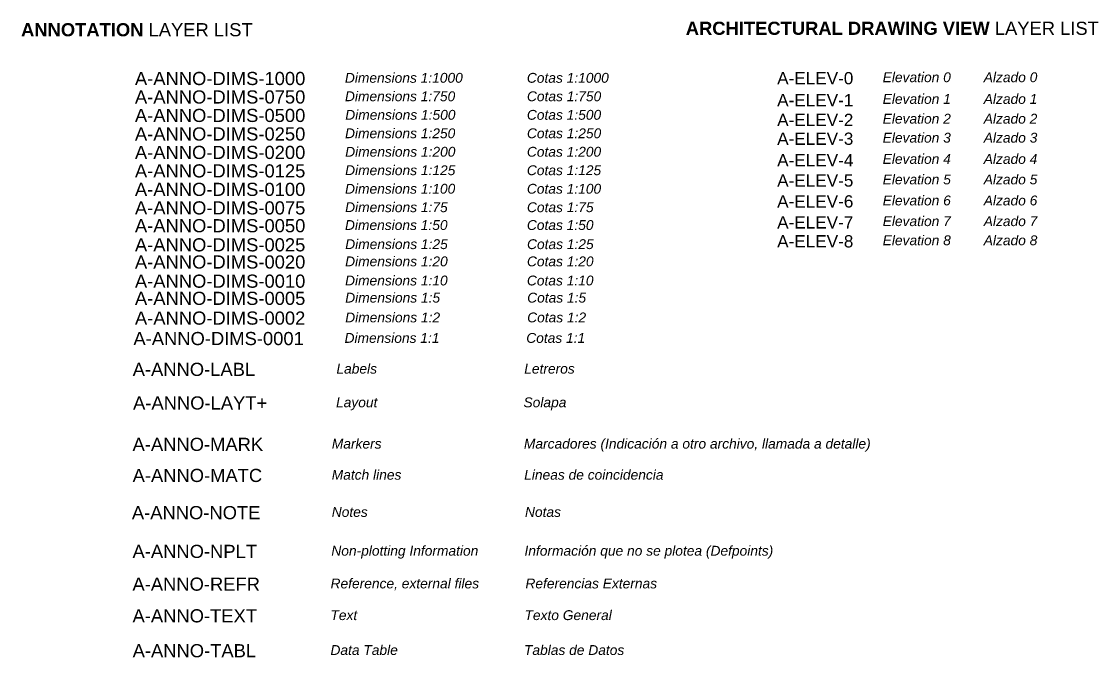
# Model space of a CAD drawing. Header units: metres. Extents: x 1769 to 3632, y 809 to 2652.
# Drawn here: x 1848.64 to 1865.03, y 1684.02 to 1693.7 of the extents above; entities that cross this region are included whole.
import ezdxf

# ---------------------------------------------------------------- set-up
doc = ezdxf.new("R2010")
doc.units = ezdxf.units.M
doc.header["$LTSCALE"] = 10
doc.linetypes.add('HIDDEN', pattern=[9.525, 6.35, -3.175])
for name, color, linetype in [('A-ANNO-DIMS-0001', 2, 'Continuous'), ('A-ANNO-DIMS-0002', 2, 'Continuous'), ('A-ANNO-DIMS-0005', 2, 'Continuous'), ('A-ANNO-DIMS-0010', 2, 'Continuous'), ('A-ANNO-DIMS-0020', 2, 'Continuous'), ('A-ANNO-DIMS-0025', 2, 'Continuous'), ('A-ANNO-DIMS-0050', 2, 'Continuous'), ('A-ANNO-DIMS-0075', 2, 'Continuous'), ('A-ANNO-DIMS-0100', 2, 'Continuous'), ('A-ANNO-DIMS-0125', 2, 'Continuous'), ('A-ANNO-DIMS-0200', 2, 'Continuous'), ('A-ANNO-DIMS-0250', 2, 'Continuous'), ('A-ANNO-DIMS-0500', 2, 'Continuous'), ('A-ANNO-DIMS-0750', 2, 'Continuous'), ('A-ANNO-DIMS-1000', 2, 'Continuous'), ('A-ANNO-LABL', 3, 'Continuous'), ('A-ANNO-LAYT+', 3, 'Continuous'), ('A-ANNO-MARK', 30, 'HIDDEN'), ('A-ANNO-MATC', 8, 'HIDDEN'), ('A-ANNO-REFR', 9, 'Continuous'), ('A-ANNO-TABL', 3, 'Continuous'), ('A-ANNO-TEXT', 3, 'Continuous'), ('A-ELEV0', 7, 'Continuous'), ('A-ELEV1', 6, 'Continuous'), ('A-ELEV2', 4, 'Continuous'), ('A-ELEV3', 2, 'Continuous'), ('A-ELEV4', 3, 'Continuous'), ('A-ELEV5', 5, 'Continuous'), ('A-ELEV6', 1, 'Continuous'), ('A-ELEV7', 8, 'Continuous'), ('A-ELEV8', 9, 'Continuous')]:
    doc.layers.add(name, color=color, linetype=linetype)
doc.layers.add('A-ANNO-NOTE', color=3, linetype='Continuous', lineweight=0)
doc.layers.add('A-ANNO-NPLT', color=7, linetype='Continuous', lineweight=0, plot=False)
doc.styles.add('arial', font='arial.ttf')
doc.styles.add('SANSERIF', font='sanss___.ttf', dxfattribs={"width": 1.2, "height": 0.15})

msp = doc.modelspace()

# ---------------------------------------------------------------- texts
at = {"attachment_point": 2, "style": 'SANSERIF'}
for s, insert, char_height, width in [('{\\fSansSerif|b1|i0|c2|p2;\\W1;ANNOTATION\\fSansSerif|b0|i0|c2|p2; LAYER LIST}', (1850.395, 1693.675), 0.2, 5.25423), ('{\\fSansSerif|b1|i0|c2|p2;\\W1;ARCHITECTURAL DRAWING VIEW\\fSansSerif|b0|i0|c2|p2; LAYER LIST}', (1861.889, 1693.697), 0.2, 7.133), ('{\\fArial|b0|i1|c0|p34;\\W1;Dimensions 1:1000}', (1854.457, 1692.918), 0.15, 2.59967), ('{\\fArial|b0|i1|c0|p34;\\W1;Cotas 1:1000}', (1856.952, 1692.918), 0.15, 1.26632), ('{\\fArial|b0|i1|c0|p34;\\W1;Elevation 0}', (1862.261, 1692.927), 0.15, 1.20552), ('{\\fArial|b0|i1|c0|p34;\\W1;Alzado 0}', (1863.688, 1692.927), 0.15, 1.02189), ('{\\fArial|b0|i1|c0|p34;\\W1;Dimensions 1:750}', (1854.4, 1692.637), 0.15, 2.59967), ('{\\fArial|b0|i1|c0|p34;\\W1;Cotas 1:750}', (1856.895, 1692.637), 0.15, 1.20382), ('{\\fArial|b0|i1|c0|p34;\\W1;Elevation 1}', (1862.261, 1692.597), 0.15, 1.20552), ('{\\fArial|b0|i1|c0|p34;\\W1;Alzado 1}', (1863.688, 1692.597), 0.15, 1.02189), ('{\\fArial|b0|i1|c0|p34;\\W1;Dimensions 1:500}', (1854.404, 1692.355), 0.15, 2.59967), ('{\\fArial|b0|i1|c0|p34;\\W1;Cotas 1:500}', (1856.894, 1692.355), 0.15, 1.16383), ('{\\fArial|b0|i1|c0|p34;\\W1;Elevation 2}', (1862.261, 1692.296), 0.15, 1.20552), ('{\\fArial|b0|i1|c0|p34;\\W1;Alzado 2}', (1863.688, 1692.296), 0.15, 1.02189), ('{\\fArial|b0|i1|c0|p34;\\W1;Dimensions 1:250}', (1854.401, 1692.074), 0.15, 2.59967), ('{\\fArial|b0|i1|c0|p34;\\W1;Cotas 1:250}', (1856.895, 1692.074), 0.15, 1.17716), ('{\\fArial|b0|i1|c0|p34;\\W1;Elevation 3}', (1862.261, 1692.007), 0.15, 1.20552), ('{\\fArial|b0|i1|c0|p34;\\W1;Alzado 3}', (1863.688, 1692.007), 0.15, 1.02189), ('{\\fArial|b0|i1|c0|p34;\\W1;Dimensions 1:200}', (1854.403, 1691.793), 0.15, 2.59967), ('{\\fArial|b0|i1|c0|p34;\\W1;Cotas 1:200}', (1856.894, 1691.793), 0.15, 1.19049), ('{\\fArial|b0|i1|c0|p34;\\W1;Elevation 4}', (1862.261, 1691.684), 0.15, 1.20552), ('{\\fArial|b0|i1|c0|p34;\\W1;Alzado 4}', (1863.688, 1691.684), 0.15, 1.02189), ('{\\fArial|b0|i1|c0|p34;\\W1;Dimensions 1:125}', (1854.402, 1691.512), 0.15, 2.59967), ('{\\fArial|b0|i1|c0|p34;\\W1;Cotas 1:125}', (1856.894, 1691.512), 0.15, 1.17716), ('{\\fArial|b0|i1|c0|p34;\\W1;Elevation 5}', (1862.261, 1691.372), 0.15, 1.20552), ('{\\fArial|b0|i1|c0|p34;\\W1;Alzado 5}', (1863.688, 1691.372), 0.15, 1.02189), ('{\\fArial|b0|i1|c0|p34;\\W1;Dimensions 1:100}', (1854.401, 1691.23), 0.15, 2.59967), ('{\\fArial|b0|i1|c0|p34;\\W1;Cotas 1:100}', (1856.894, 1691.23), 0.15, 1.17716), ('{\\fArial|b0|i1|c0|p34;\\W1;Dimensions 1:75}', (1854.344, 1690.949), 0.15, 2.59967), ('{\\fArial|b0|i1|c0|p34;\\W1;Cotas 1:75}', (1856.837, 1690.949), 0.15, 1.07051), ('{\\fArial|b0|i1|c0|p34;\\W1;Elevation 6}', (1862.261, 1691.052), 0.15, 1.20552), ('{\\fArial|b0|i1|c0|p34;\\W1;Alzado 6}', (1863.688, 1691.052), 0.15, 1.02189), ('{\\fArial|b0|i1|c0|p34;\\W1;Dimensions 1:50}', (1854.342, 1690.678), 0.15, 2.59967), ('{\\fArial|b0|i1|c0|p34;\\W1;Cotas 1:50}', (1856.836, 1690.678), 0.15, 1.0705), ('{\\fArial|b0|i1|c0|p34;\\W1;Elevation 7}', (1862.261, 1690.737), 0.15, 1.20552), ('{\\fArial|b0|i1|c0|p34;\\W1;Alzado 7}', (1863.688, 1690.737), 0.15, 1.02189), ('{\\fArial|b0|i1|c0|p34;\\W1;Elevation 8}', (1862.261, 1690.446), 0.15, 1.20552), ('{\\fArial|b0|i1|c0|p34;\\W1;Alzado 8}', (1863.688, 1690.446), 0.15, 1.02189), ('{\\fArial|b0|i1|c0|p34;\\W1;Dimensions 1:25}', (1854.345, 1690.387), 0.15, 2.59967), ('{\\fArial|b0|i1|c0|p34;\\W1;Cotas 1:25}', (1856.838, 1690.387), 0.15, 1.05717), ('{\\fArial|b0|i1|c0|p34;\\W1;Dimensions 1:20}', (1854.344, 1690.125), 0.15, 2.59967), ('{\\fArial|b0|i1|c0|p34;\\W1;Cotas 1:20}', (1856.837, 1690.125), 0.15, 1.05717), ('{\\fArial|b0|i1|c0|p34;\\W1;Dimensions 1:10}', (1854.343, 1689.834), 0.15, 2.59967), ('{\\fArial|b0|i1|c0|p34;\\W1;Cotas 1:10}', (1856.836, 1689.834), 0.15, 1.04384), ('{\\fArial|b0|i1|c0|p34;\\W1;Dimensions 1:5}', (1854.287, 1689.573), 0.15, 2.59967), ('{\\fArial|b0|i1|c0|p34;\\W1;Cotas 1:5}', (1856.782, 1689.573), 0.15, 0.93719), ('{\\fArial|b0|i1|c0|p34;\\W1;Dimensions 1:2}', (1854.287, 1689.272), 0.15, 2.59967), ('{\\fArial|b0|i1|c0|p34;\\W1;Cotas 1:2}', (1856.782, 1689.272), 0.15, 0.93719), ('{\\fArial|b0|i1|c0|p34;\\W1;Dimensions 1:1}', (1854.277, 1688.96), 0.15, 2.59967), ('{\\fArial|b0|i1|c0|p34;\\W1;Cotas 1:1}', (1856.768, 1688.96), 0.15, 0.93719), ('{\\fArial|b0|i1|c0|p34;\\W1;Labels}', (1853.74, 1688.492), 0.15, 0.86939), ('{\\fArial|b0|i1|c0|p34;\\W1;Letreros}', (1856.673, 1688.492), 0.15, 0.87886), ('{\\fArial|b0|i1|c0|p34;\\W1;Solapa}', (1856.604, 1687.98), 0.15, 0.87886), ('{\\fArial|b0|i1|c0|p34;\\W1;Layout}', (1853.74, 1687.98), 0.15, 0.86939), ('{\\fArial|b0|i1|c0|p34;\\W1;Markers}', (1853.74, 1687.351), 0.15, 0.86939), ('{\\fArial|b0|i1|c0|p34;\\W1;Marcadores (Indicación a otro archivo, llamada a detalle)}', (1858.922, 1687.351), 0.15, 5.29259), ('{\\fArial|b0|i1|c0|p34;\\W1;Match lines}', (1853.89, 1686.878), 0.15, 1.07275), ('{\\fArial|b0|i1|c0|p34;\\W1;Lineas de coincidencia}', (1857.348, 1686.878), 0.15, 2.23507), ('{\\fArial|b0|i1|c0|p34;\\W1;Notes}', (1853.634, 1686.312), 0.15, 0.58978), ('{\\fArial|b0|i1|c0|p34;\\W1;Notas}', (1856.574, 1686.312), 0.15, 0.5556), ('{\\fArial|b0|i1|c0|p34;\\W1;Non-plotting Information}', (1854.472, 1685.722), 0.15, 2.40347), ('{\\fArial|b0|i1|c0|p34;\\W1;Información que no se plotea (Defpoints)}', (1858.185, 1685.722), 0.15, 4.3711), ('{\\fArial|b0|i1|c0|p34;\\W1;Reference, external files}', (1854.472, 1685.224), 0.15, 2.40347), ('\\pxql;{\\fArial|b0|i1|c0|p34;\\W1;Referencias Externas}', (1857.69, 1685.224), 0.15, 2.76626), ('{\\fArial|b0|i1|c0|p34;\\W1;Text}', (1853.544, 1684.742), 0.15, 0.58978), ('{\\fArial|b0|i1|c0|p34;\\W1;Texto General}', (1856.957, 1684.742), 0.15, 1.41523), ('{\\fArial|b0|i1|c0|p34;\\W1;Data Table}', (1853.853, 1684.211), 0.15, 1.0246), ('{\\fArial|b0|i1|c0|p34;\\W1;Tablas de Datos}', (1857.048, 1684.211), 0.15, 1.60512)]:
    msp.add_mtext(s, dxfattribs=dict(at, insert=insert, char_height=char_height, width=width))
at = {"layer": 'A-ANNO-DIMS-0001', "insert": (1851.639, 1688.976), "char_height": 0.2, "width": 2.57616, "attachment_point": 2, "style": 'SANSERIF'}
msp.add_mtext('{\\fArial|b0|i0|c0|p34;\\W1;A\\fSansSerif|b0|i0|c2|p2;-ANNO-DIMS-0001}', dxfattribs=at)
at = {"layer": 'A-ANNO-DIMS-0002', "insert": (1851.662, 1689.287), "char_height": 0.2, "width": 2.57616, "attachment_point": 2, "style": 'SANSERIF'}
msp.add_mtext('{\\fArial|b0|i0|c0|p34;\\W1;A\\fSansSerif|b0|i0|c2|p2;-ANNO-DIMS-0002}', dxfattribs=at)
at = {"layer": 'A-ANNO-DIMS-0005', "insert": (1851.662, 1689.588), "char_height": 0.2, "width": 2.57616, "attachment_point": 2, "style": 'SANSERIF'}
msp.add_mtext('{\\fArial|b0|i0|c0|p34;\\W1;A\\fSansSerif|b0|i0|c2|p2;-ANNO-DIMS-0005}', dxfattribs=at)
at = {"layer": 'A-ANNO-DIMS-0010', "insert": (1851.662, 1689.849), "char_height": 0.2, "width": 2.57616, "attachment_point": 2, "style": 'SANSERIF'}
msp.add_mtext('{\\fArial|b0|i0|c0|p34;\\W1;A\\fSansSerif|b0|i0|c2|p2;-ANNO-DIMS-0010}', dxfattribs=at)
at = {"layer": 'A-ANNO-DIMS-0020', "insert": (1851.662, 1690.141), "char_height": 0.2, "width": 2.57616, "attachment_point": 2, "style": 'SANSERIF'}
msp.add_mtext('{\\fArial|b0|i0|c0|p34;\\W1;A\\fSansSerif|b0|i0|c2|p2;-ANNO-DIMS-0020}', dxfattribs=at)
at = {"layer": 'A-ANNO-DIMS-0025', "insert": (1851.662, 1690.402), "char_height": 0.2, "width": 2.57616, "attachment_point": 2, "style": 'SANSERIF'}
msp.add_mtext('{\\fArial|b0|i0|c0|p34;\\W1;A\\fSansSerif|b0|i0|c2|p2;-ANNO-DIMS-0025}', dxfattribs=at)
at = {"layer": 'A-ANNO-DIMS-0050', "insert": (1851.662, 1690.693), "char_height": 0.2, "width": 2.57616, "attachment_point": 2, "style": 'SANSERIF'}
msp.add_mtext('{\\fArial|b0|i0|c0|p34;\\W1;A\\fSansSerif|b0|i0|c2|p2;-ANNO-DIMS-0050}', dxfattribs=at)
at = {"layer": 'A-ANNO-DIMS-0075', "insert": (1851.662, 1690.964), "char_height": 0.2, "width": 2.57616, "attachment_point": 2, "style": 'SANSERIF'}
msp.add_mtext('{\\fArial|b0|i0|c0|p34;\\W1;A\\fSansSerif|b0|i0|c2|p2;-ANNO-DIMS-0075}', dxfattribs=at)
at = {"layer": 'A-ANNO-DIMS-0100', "insert": (1851.662, 1691.246), "char_height": 0.2, "width": 2.57616, "attachment_point": 2, "style": 'SANSERIF'}
msp.add_mtext('{\\fArial|b0|i0|c0|p34;\\W1;A\\fSansSerif|b0|i0|c2|p2;-ANNO-DIMS-0100}', dxfattribs=at)
at = {"layer": 'A-ANNO-DIMS-0125', "insert": (1851.662, 1691.527), "char_height": 0.2, "width": 2.57616, "attachment_point": 2, "style": 'SANSERIF'}
msp.add_mtext('{\\fArial|b0|i0|c0|p34;\\W1;A\\fSansSerif|b0|i0|c2|p2;-ANNO-DIMS-0125}', dxfattribs=at)
at = {"layer": 'A-ANNO-DIMS-0200', "insert": (1851.662, 1691.808), "char_height": 0.2, "width": 2.57616, "attachment_point": 2, "style": 'SANSERIF'}
msp.add_mtext('{\\fArial|b0|i0|c0|p34;\\W1;A\\fSansSerif|b0|i0|c2|p2;-ANNO-DIMS-0200}', dxfattribs=at)
at = {"layer": 'A-ANNO-DIMS-0250', "insert": (1851.662, 1692.089), "char_height": 0.2, "width": 2.57616, "attachment_point": 2, "style": 'SANSERIF'}
msp.add_mtext('{\\fArial|b0|i0|c0|p34;\\W1;A\\fSansSerif|b0|i0|c2|p2;-ANNO-DIMS-0250}', dxfattribs=at)
at = {"layer": 'A-ANNO-DIMS-0500', "insert": (1851.662, 1692.371), "char_height": 0.2, "width": 2.57616, "attachment_point": 2, "style": 'SANSERIF'}
msp.add_mtext('{\\fArial|b0|i0|c0|p34;\\W1;A\\fSansSerif|b0|i0|c2|p2;-ANNO-DIMS-0500}', dxfattribs=at)
at = {"layer": 'A-ANNO-DIMS-0750', "insert": (1851.662, 1692.652), "char_height": 0.2, "width": 2.57616, "attachment_point": 2, "style": 'SANSERIF'}
msp.add_mtext('{\\fArial|b0|i0|c0|p34;\\W1;A\\fSansSerif|b0|i0|c2|p2;-ANNO-DIMS-0750}', dxfattribs=at)
at = {"layer": 'A-ANNO-DIMS-1000', "insert": (1851.662, 1692.933), "char_height": 0.2, "width": 2.57616, "attachment_point": 2, "style": 'SANSERIF'}
msp.add_mtext('{\\fArial|b0|i0|c0|p34;\\W1;A\\fSansSerif|b0|i0|c2|p2;-ANNO-DIMS-1000}', dxfattribs=at)
at = {"layer": 'A-ANNO-LABL', "insert": (1851.263, 1688.507), "char_height": 0.2, "width": 2.50936, "attachment_point": 2, "style": 'SANSERIF'}
msp.add_mtext('{\\fArial|b0|i0|c0|p34;\\W1;A\\fSansSerif|b0|i0|c2|p2;-ANNO-LABL}', dxfattribs=at)
at = {"layer": 'A-ANNO-LAYT+', "insert": (1851.358, 1687.996), "char_height": 0.2, "width": 2.50936, "attachment_point": 2, "style": 'SANSERIF'}
msp.add_mtext('{\\fArial|b0|i0|c0|p34;\\W1;A\\fSansSerif|b0|i0|c2|p2;-ANNO-LAYT+}', dxfattribs=at)
at = {"layer": 'A-ANNO-MARK', "insert": (1851.323, 1687.366), "char_height": 0.2, "width": 2.50936, "attachment_point": 2, "style": 'SANSERIF'}
msp.add_mtext('{\\fArial|b0|i0|c0|p34;\\W1;A\\fSansSerif|b0|i0|c2|p2;-ANNO-MARK}', dxfattribs=at)
at = {"layer": 'A-ANNO-MATC', "insert": (1851.316, 1686.893), "char_height": 0.2, "width": 2.50936, "attachment_point": 2, "style": 'SANSERIF'}
msp.add_mtext('{\\fArial|b0|i0|c0|p34;\\W1;A\\fSansSerif|b0|i0|c2|p2;-ANNO-MATC}', dxfattribs=at)
at = {"layer": 'A-ANNO-NOTE', "insert": (1851.297, 1686.327), "char_height": 0.2, "width": 2.50936, "attachment_point": 2, "style": 'SANSERIF'}
msp.add_mtext('{\\fArial|b0|i0|c0|p34;\\W1;A\\fSansSerif|b0|i0|c2|p2;-ANNO-NOTE}', dxfattribs=at)
at = {"layer": 'A-ANNO-NPLT', "insert": (1851.276, 1685.737), "char_height": 0.2, "width": 2.50936, "attachment_point": 2, "style": 'SANSERIF'}
msp.add_mtext('{\\fArial|b0|i0|c0|p34;\\W1;A\\fSansSerif|b0|i0|c2|p2;-ANNO-NPLT}', dxfattribs=at)
at = {"layer": 'A-ANNO-REFR', "insert": (1851.298, 1685.239), "char_height": 0.2, "width": 2.50936, "attachment_point": 2, "style": 'SANSERIF'}
msp.add_mtext('{\\fArial|b0|i0|c0|p34;\\W1;A\\fSansSerif|b0|i0|c2|p2;-ANNO-REFR}', dxfattribs=at)
at = {"layer": 'A-ANNO-TABL', "insert": (1851.27, 1684.226), "char_height": 0.2, "width": 2.50936, "attachment_point": 2, "style": 'SANSERIF'}
msp.add_mtext('{\\fArial|b0|i0|c0|p34;\\W1;A\\fSansSerif|b0|i0|c2|p2;-ANNO-TABL}', dxfattribs=at)
at = {"layer": 'A-ANNO-TEXT', "insert": (1851.276, 1684.757), "char_height": 0.2, "width": 2.50936, "attachment_point": 2, "style": 'SANSERIF'}
msp.add_mtext('{\\fArial|b0|i0|c0|p34;\\W1;A\\fSansSerif|b0|i0|c2|p2;-ANNO-TEXT}', dxfattribs=at)
at = {"layer": 'A-ELEV0', "insert": (1860.137, 1692.931), "char_height": 0.1866, "width": 1.88287, "attachment_point": 1, "style": 'arial'}
msp.add_mtext('A-ELEV-0', dxfattribs=at)
at = {"layer": 'A-ELEV1', "insert": (1860.137, 1692.597), "char_height": 0.18663, "width": 1.88287, "attachment_point": 1, "style": 'arial'}
msp.add_mtext('{\\fArial|b0|i0|c238|p34;A-ELEV}-1', dxfattribs=at)
at = {"layer": 'A-ELEV2', "insert": (1860.137, 1692.296), "char_height": 0.18663, "width": 1.88287, "attachment_point": 1, "style": 'arial'}
msp.add_mtext('{\\fArial|b0|i0|c238|p34;A-ELEV}-2', dxfattribs=at)
at = {"layer": 'A-ELEV3', "insert": (1860.137, 1692.01), "char_height": 0.18663, "width": 1.88287, "attachment_point": 1, "style": 'arial'}
msp.add_mtext('{\\fArial|b0|i0|c238|p34;A-ELEV}-3', dxfattribs=at)
at = {"layer": 'A-ELEV4', "insert": (1860.137, 1691.683), "char_height": 0.18663, "width": 1.88287, "attachment_point": 1, "style": 'arial'}
msp.add_mtext('{\\fArial|b0|i0|c238|p34;A-ELEV}-4', dxfattribs=at)
at = {"layer": 'A-ELEV5', "insert": (1860.137, 1691.374), "char_height": 0.18663, "width": 1.88287, "attachment_point": 1, "style": 'arial'}
msp.add_mtext('{\\fArial|b0|i0|c238|p34;A-ELEV}-5', dxfattribs=at)
at = {"layer": 'A-ELEV6', "insert": (1860.137, 1691.056), "char_height": 0.18663, "width": 1.88287, "attachment_point": 1, "style": 'arial'}
msp.add_mtext('{\\fArial|b0|i0|c238|p34;A-ELEV}-6', dxfattribs=at)
at = {"layer": 'A-ELEV7', "insert": (1860.137, 1690.737), "char_height": 0.18663, "width": 1.88287, "attachment_point": 1, "style": 'arial'}
msp.add_mtext('{\\fArial|b0|i0|c238|p34;A-ELEV}-7', dxfattribs=at)
at = {"layer": 'A-ELEV8', "insert": (1860.137, 1690.449), "char_height": 0.18663, "width": 1.88287, "attachment_point": 1, "style": 'arial'}
msp.add_mtext('{\\fArial|b0|i0|c238|p34;A-ELEV}-8', dxfattribs=at)

doc.saveas('drawing.dxf')
